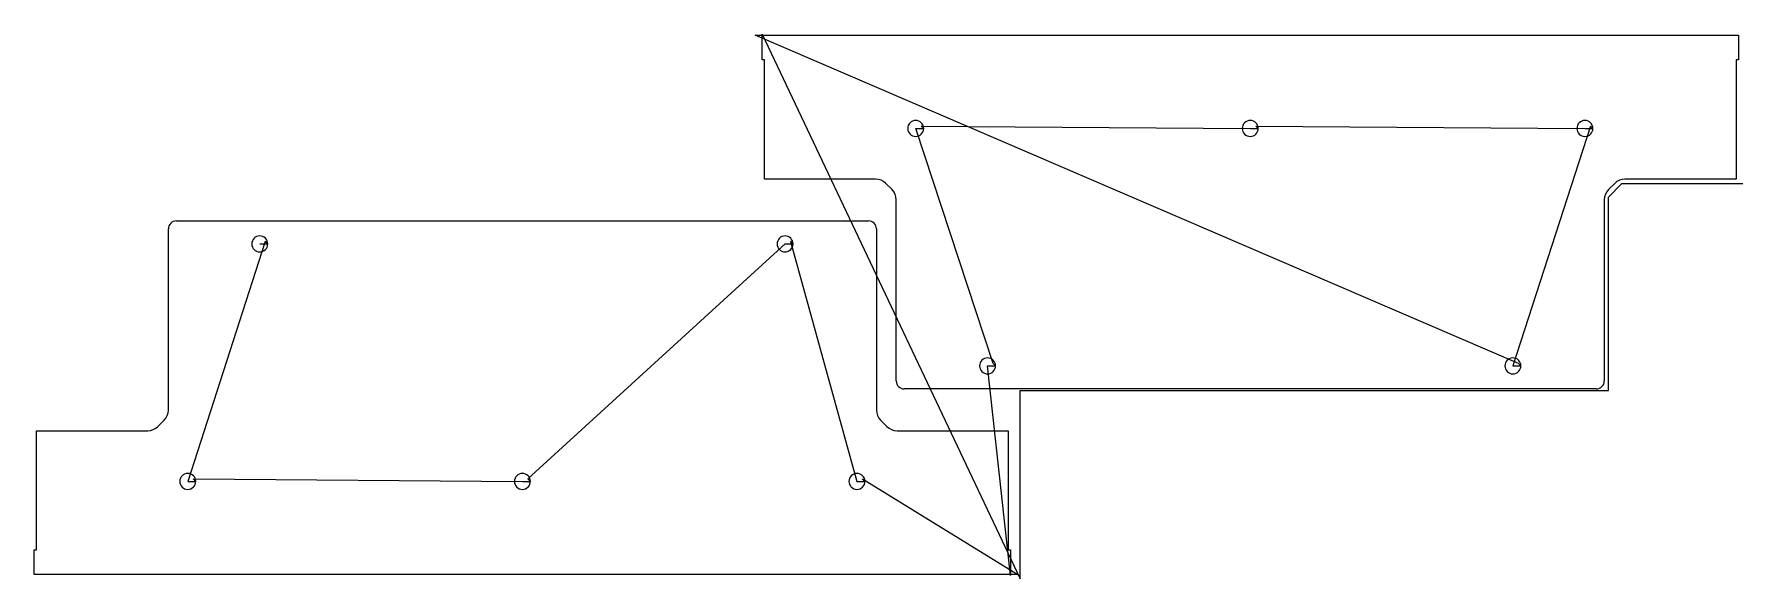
# Model space of a CAD drawing. Header units: metres. Extents: x 19 to 7500, y 0 to 2386.
import ezdxf

# ---------------------------------------------------------------- set-up
doc = ezdxf.new("R2010")
doc.units = ezdxf.units.M

msp = doc.modelspace()

# ---------------------------------------------------------------- linework, layer by layer
at = {"layer": 'TOOL_0'}
for p, q in [((6517.89, 943.606), (3175, 2380.999)), ((3175, 2380.999), (3205.997, 2380.999)), ((3205.997, 2380.999), (3205.997, 2386.065)), ((3205.997, 2386.065), (4335.514, -0.001)), ((3205.997, 2380.999), (7480.997, 2380.999)), ((3205.997, 2272.999), (3205.997, 2380.999)), ((7480.997, 2380.999), (7480.997, 2272.999)), ((3215.997, 2272.999), (3205.997, 2272.999)), ((3215.997, 1750.999), (3215.997, 2272.999)), ((7480.997, 2272.999), (7470.997, 2272.999)), ((7470.997, 2272.999), (7470.997, 1750.999)), ((4217.89, 943.606), (3878.497, 1972.999)), ((3878.497, 1972.999), (3913.497, 1972.999)), ((3913.497, 1972.999), (3902.89, 1983.606)), ((3902.89, 1983.606), (5343.497, 1972.999)), ((5343.497, 1972.999), (5378.497, 1972.999)), ((5378.497, 1972.999), (5367.89, 1983.606)), ((5367.89, 1983.606), (6808.497, 1972.999)), ((6832.89, 1983.606), (6493.497, 932.999)), ((6808.497, 1972.999), (6843.497, 1972.999)), ((6843.497, 1972.999), (6832.89, 1983.606)), ((3702.997, 1750.999), (3215.997, 1750.999)), ((3775.045, 1705.047), (3747.545, 1732.547)), ((6939.449, 1732.547), (6911.949, 1705.047)), ((6911.967, 1672.14), (6970.294, 1732.539)), ((6970.294, 1732.539), (7498.998, 1732.539)), ((7470.997, 1750.999), (6983.997, 1750.999)), ((7498.998, 1732.539), (7499.998, 1732.539)), ((3793.497, 866.999), (3793.497, 1660.499)), ((6893.497, 1660.499), (6893.497, 866.999)), ((6911.967, 825.667), (6911.967, 1672.14)), ((606.499, 739.5), (606.499, 1533)), ((641.499, 1568), (3671.499, 1568)), ((3706.499, 1533), (3706.499, 739.5)), ((1030.893, 1477.608), (691.5, 427.001)), ((1006.5, 1467.001), (1041.5, 1467.001)), ((1041.5, 1467.001), (1030.893, 1477.608)), ((2180.893, 437.608), (3306.5, 1467.001)), ((3306.5, 1467.001), (3341.5, 1467.001)), ((3341.5, 1467.001), (3330.893, 1477.608)), ((3330.893, 1477.608), (3621.5, 427.001)), ((4293.998, 14.039), (4193.497, 932.999)), ((4193.497, 932.999), (4228.497, 932.999)), ((4228.497, 932.999), (4217.89, 943.606)), ((6493.497, 932.999), (6528.497, 932.999)), ((6528.497, 932.999), (6517.89, 943.606)), ((6858.497, 831.999), (3828.497, 831.999)), ((4335.514, 0.999), (4335.514, 825.667)), ((4335.514, 825.667), (6911.967, 825.667)), ((560.547, 667.453), (588.047, 694.953)), ((3724.951, 694.952), (3752.451, 667.452)), ((29, 127.001), (29, 649.001)), ((29, 649.001), (516, 649.001)), ((3796.998, 649), (4283.998, 649)), ((4283.998, 649), (4283.998, 127)), ((691.5, 427.001), (726.5, 427.001)), ((726.5, 427.001), (715.893, 437.608)), ((715.893, 437.608), (2156.5, 427.001)), ((2156.5, 427.001), (2191.5, 427.001)), ((2191.5, 427.001), (2180.893, 437.608)), ((3621.5, 427.001), (3656.5, 427.001)), ((3656.5, 427.001), (3645.893, 437.608)), ((3645.893, 437.608), (4325.541, 19.001)), ((19, 19.001), (19, 127.001)), ((19, 127.001), (29, 127.001)), ((4283.998, 127), (4293.998, 127)), ((4293.998, 127), (4293.998, 19)), ((4294, 19.001), (19, 19.001)), ((4293.998, 19), (4293.998, 14.039)), ((4325.541, 19.001), (4294, 19.001)), ((4335.514, -0.001), (4335.514, 0.999)), ((4335.514, 0.999), (4335.514, -0.001)), ((4335.514, -0.001), (4335.514, 0.999))]:
    msp.add_line(p, q, dxfattribs=at)
for centre, radius, start, end in [((3878.497, 1972.999), 35, 0, 180), ((3878.497, 1972.999), 35, 180, 0), ((5343.497, 1972.999), 35, 0, 180), ((5343.497, 1972.999), 35, 180, 0), ((6808.497, 1972.999), 35, 0, 180), ((6808.497, 1972.999), 35, 180, 0), ((3702.997, 1687.999), 63, 45, 90), ((6983.997, 1687.999), 63, 90, 135), ((3730.497, 1660.499), 63, 0, 45), ((6956.497, 1660.499), 63, 135, 180), ((641.499, 1533), 35, 90, 180), ((1006.5, 1467.001), 35, 0, 180), ((3306.5, 1467.001), 35, 0, 180), ((3671.499, 1533), 35, 0, 90), ((1006.5, 1467.001), 35, 180, 0), ((3306.5, 1467.001), 35, 180, 0), ((4193.497, 932.999), 35, 0, 180), ((4193.497, 932.999), 35, 180, 0), ((6493.497, 932.999), 35, 0, 180), ((6493.497, 932.999), 35, 180, 0), ((3828.497, 866.999), 35, 180, 270), ((6858.497, 866.999), 35, 270, 0), ((543.499, 739.501), 63, 315, 359.9990905), ((3769.499, 739.5), 63, 180, 225), ((516, 712.001), 63, 270, 314.9993569), ((3796.999, 712), 63, 225, 269.9990905), ((691.5, 427.001), 35, 0, 180), ((2156.5, 427.001), 35, 0, 180), ((3621.5, 427.001), 35, 0, 180), ((691.5, 427.001), 35, 180, 0), ((2156.5, 427.001), 35, 180, 0), ((3621.5, 427.001), 35, 180, 0)]:
    msp.add_arc(centre, radius, start, end, dxfattribs=at)

doc.saveas('drawing.dxf')
